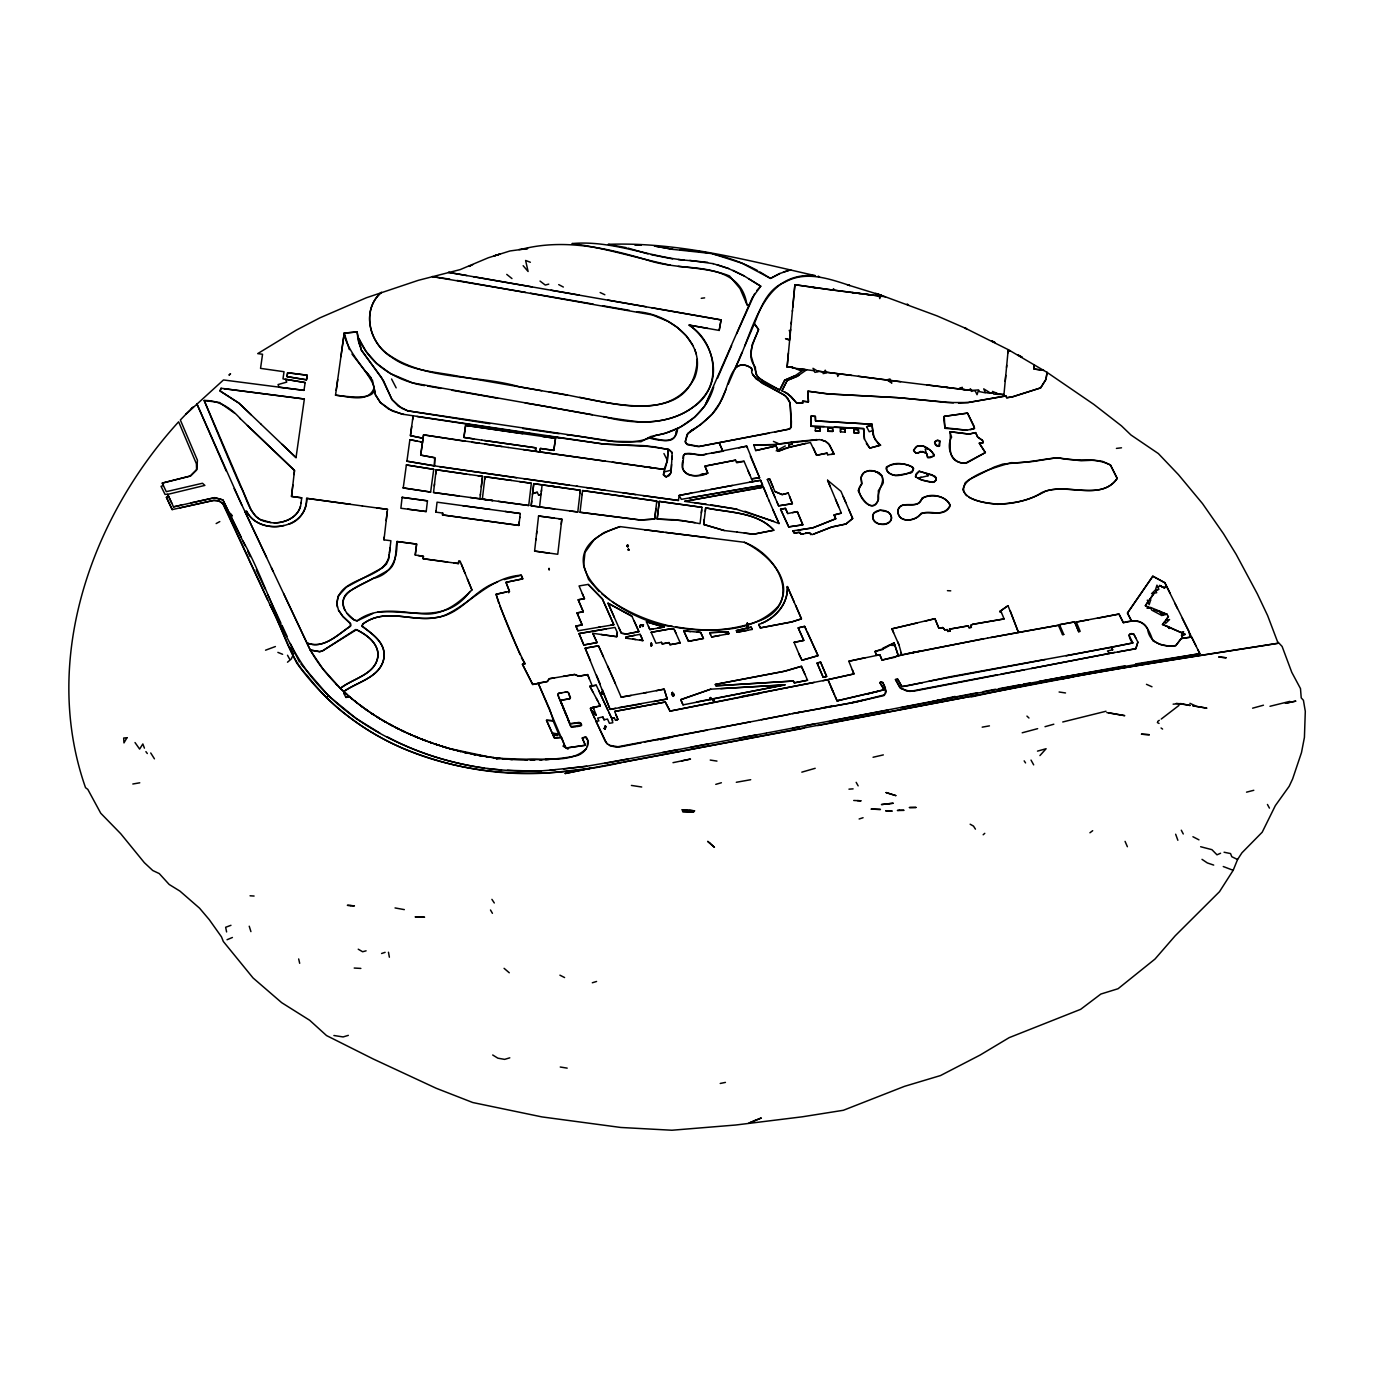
<?xml version="1.0" encoding="UTF-8"?>
<svg xmlns="http://www.w3.org/2000/svg" width="1374" height="1374" viewBox="0 0 1374 1374"><rect width="100%" height="100%" fill="white"/><g stroke="black" fill="none" stroke-linecap="round" stroke-linejoin="round"><path stroke-width="1.5" d="M549.377 569.695C549.05 568.029 548.552 569.729 549.325 568.527M651.207 644.492L651.516 645.9L651.328 643.049L650.898 645.849L650.864 644.75M673.071 694.128L674.067 694.368L673.432 696.378L673.363 693.715M713.948 700.053C712.333 699.314 714.635 699.606 713.535 701.135M627.368 546.594C628.279 544.035 627.231 546.715 628.33 546.096M651.534 644.492L651.516 645.9L651.482 643.238M747.593 623.899L746.769 625.668L747.198 623.298L747.662 626.115L747.37 623.195L747.851 626.166L747.198 623.298L746.752 626.252L747.37 623.195L747.851 626.166M815.383 430.852L815.452 427.52L819.849 427.829L820.192 430.921L815.383 430.852L820.192 430.921L819.849 427.829L815.452 427.52M605.007 725.901L604.869 728.357L605.659 726.125M640.456 627.025L640.731 624.723L639.872 626.699M840.476 431.9L840.544 428.465L844.924 428.894L845.25 432.106L840.476 431.9L840.544 428.465L844.941 428.946L845.233 432.106M548.69 569.42L548.965 568.493M672.47 692.324L672.247 695.055L672.796 693.028M602.447 691.895C601.211 694.368 601.726 691.208 602.001 694.299M651.345 644.904L651.328 643.049M605.144 729.01C604.869 724.905 604.234 728.375 605.659 726.348M710.839 698.542C709.087 700.74 710.839 695.983 710.976 698.061M605.247 726.142L604.869 728.357M671.714 693.922L672.487 692.496L672.247 695.055M642.603 626.578L643.547 624.741M643.29 625.823L642.448 625.067M549.171 568.578L549.274 569.557M640.284 626.888L640.765 624.861M672.144 694.626L672.298 692.582M747.198 625.994L746.838 626.355M601.228 694.042L602.585 692.427M601.898 693.217L601.434 693.561M604.852 727.207C604.852 728.512 605.35 728.048 605.573 726.503M672.865 696.12C674.102 694.763 673.672 695.278 673.14 694.591M651.551 643.599L650.812 645.145M545.186 435.764L604.131 444.111L644.286 445.674L668.193 449.384L672.144 452.321L671.886 459.277M915.548 476.881L916.269 473.652L919.103 471.265L932.207 474.854L936.278 478.358L936.02 480.333L933.152 482.343L921.662 479.973L915.548 476.881L915.616 475.559L919.189 471.213L934.887 476.246A5.29 3.693 8.8 0 1 935.454 476.864A5.616 3.469 11.5 0 1 935.952 477.568L936.055 480.041L934.56 481.742A3.366 2.834 14.1 0 1 933.805 482.102A3.435 2.92 15 0 1 932.843 482.308L930.026 481.982A28.974 25.625 6.7 0 1 927.124 481.381L922.418 480.213A29.902 24.715 2.9 0 1 917.918 478.152M650.812 644.526L650.95 643.358M672.075 456.288L671.027 472.295L669.842 474.665A11.198 8.897 7.7 0 1 669.035 475.696L666.304 476.83A2.954 2.319 6.5 0 1 665.394 476.675L663.487 474.837L663.882 471.316M601.967 694.093L601.692 692.067M671.56 464.464L671.062 471.986A11.267 8.622 7.8 0 1 670.581 473.36L666.287 476.881L663.402 474.786L667.232 461.046L668.193 449.384L667.386 460.41L664.14 469.444L645.162 466.799M602.43 692.427L602.207 691.929M604.697 727.67L604.577 728.855L604.337 727.945M642.792 625.754L642.843 625.256M682.895 460.616C678.052 476.16 697.906 478.633 707.799 473.137L704.931 466.147L735.554 460.17L736.773 462.763L744.055 461.286L752.729 481.639L760.629 480.299L762.639 485.28L681.332 499.346L679.185 495.413L705.772 490.398M605.625 728.117L605.505 726.434M604.972 727.052L604.508 728.701M651.121 644.904L650.881 645.746M746.769 625.668L747.748 624.105L747.216 625.72M710.014 699.435C710.255 700.139 710.169 695.914 709.86 699.126M671.525 694.368L672.401 693.269M673.552 694.729L673.363 695.811L673.329 694.952M683.033 458.418L683.273 455.618L685.334 453.592L701.994 454.897L746.735 446.155L759.616 477.808L751.526 478.839L759.616 477.808L750.29 456.065M605.591 727.172L604.955 728.993L604.577 727.825M626.888 546.32L627.952 545.203L627.3 546.354M625.977 638.154L626.097 636.969L640.095 634.307L642.946 640.628L625.977 638.154L626.097 636.952L634.651 635.372M710.839 699.658L710.513 697.494M747.748 624.174L747.645 625.514M788.418 352.998L787.096 367.167L791.51 366.841L793.708 368.112M792.386 311.28L794.893 284.744L832.781 290.051L833.571 288.712L834.207 290.206M787.937 358.253L787.113 367.184L791.51 366.824L800.956 370.86L800.046 368.936L806.71 369.743L796.748 376.648L787.216 380.409L781.943 390.783L787.594 393.496L796.542 402.891L802.674 403.166L802.622 401.208L808.444 401.861L807.895 391.212L826.616 393.806L896.655 397.55L953.419 402.84M1006.524 367.425L1006.713 365.295M1007.898 352.912L1008.19 349.631L964.909 328.008L966.626 328.781M788.247 354.853L790.651 329.451M791.201 323.783L792.454 310.438M788.006 357.395L788.161 355.746M792.746 307.364L794.893 284.676L826.409 289.227M171.698 502.987L167.628 494.4L204.863 485.4L202.476 483.253L166.254 491.669L162.287 483.098L190.574 476.057L196.602 470.08L196.413 463.777L178.637 421.801C90.718 518.204 40.842 660.43 85.531 787.663L87.816 789.397L100.749 813.236L120.723 833.709L144.322 862.649L152.754 870.515L159.281 873.589L169.191 884.478L179.942 891.108L199.539 908.162L209.277 919.67L221.472 936.845L223.327 941.482L253.056 977.962L281.687 1002.676L309.665 1020.264L326.531 1035.567L373.281 1059.011L436.176 1088.26L472.776 1102.532L541.923 1116.907L620.808 1127.47L671.955 1130.235L735.743 1125.014L802.416 1116.787L843.378 1110.278L904.47 1086.353L940.486 1075.567L980.143 1055.043L1009.169 1037.645L1080.668 1009.323L1100.849 994.055L1118.058 988.73L1154.984 959.069L1175.131 935.866L1219.511 891.674L1233.182 870.309L1237.562 859.523L1241.924 852.825L1262.208 832.197L1275.33 805.645L1289.156 786.323L1292.608 778.972L1301.487 752.591L1304.424 737.374L1305.3 711.371L1303.428 700.293L1301.23 697.889L1300.491 688.597L1291.766 672.298L1282.114 646.45L1277.442 641.486L1267.652 615.655L1257.33 593.877L1236.153 554.357L1223.478 533.713L1202.525 503.623L1178.463 474.665L1158.368 453.575L1130.957 434.991L1121.459 425.854L1093.79 404.368L1047.074 372.406L1008.207 349.631L1005.201 381.371M1003.947 394.578L996.322 393.617L997.266 393.411L992.543 391.435L993.814 394.149L1003.947 394.578L1005.768 375.36M791.372 321.877L790.514 330.962L789.208 330.413L790.359 332.834L789.707 339.464L785.516 338.639L789.621 340.34M626.767 546.079L628.382 545.925L627.386 545.615M629.069 550.029L628.742 549.239M747.662 624.861L747.456 623.315L746.872 624.122M747.25 625.325L747.49 624.122M628.811 550.218L628.605 549.531M710.306 698.198L710.289 699.469M283.628 593.551L306.952 642.963C323.371 649.662 337.489 634.616 350.25 626.407L350.49 623.573L342.779 616.411L338.554 610.279L336.802 603.77L338.09 596.127L346.454 587.093L382.539 567.754L386.489 564.044L388.722 558.926L390.903 540.738L383.981 539.845L384.308 536.925M436.073 510.75L435.901 512.141L442.72 513.069L442.514 514.924L518.891 525.418L519.836 517.174M442.72 513.069L442.514 514.924L518.874 525.4L519.32 521.57M549.205 553.224L534.606 551.077L535.946 539.158M536.513 534.125L538.556 516.006L554.186 518.067M554.615 508.981L531.171 505.838L533.765 483.7L542.112 484.833L541.339 491.686M580 493.249L580.326 490.295L533.765 483.7L532.459 494.777M294.053 474.545L294.517 470.458L239.9 418.297M435.901 512.159L437.052 502.18L490.089 509.393M519.75 517.861L520.265 513.515L505.151 511.437M535.843 540.016L536.822 531.48M539.57 506.989L541.528 489.917M561.245 524.181L561.829 519.114L558.634 518.668M701.994 507.332L700.053 523.666L681.779 520.488L657.167 519.097L659.262 501.424L701.994 507.332L659.28 501.39L658.404 508.586M386.197 520.557L387.502 509.359L362.272 505.958M383.981 539.845L387.245 511.575M402.118 497.371L400.865 508.26L426.215 511.557L427.451 500.84L402.118 497.371L427.451 500.84M470.183 497.491L492.905 500.583L433.531 492.493L436.159 469.719L469.96 474.597M434.287 485.984L434.528 483.906M435.61 474.477L436.159 469.719L466.61 474.185M480.333 495.121L482.532 476.331L477.98 475.765M481.278 486.997L482.549 476.314L469.788 474.58M656.6 502.936L656.806 501.132L582.576 490.587L582.112 494.623M673.672 693.853L673.432 694.866M714.154 699.211L712.539 700.5M292.834 484.953L291.511 496.426L301.748 497.835L301.026 502.884M389.271 554.392C386.077 582.112 333.401 575.38 337.351 607.102M447.649 562.035L423.158 558.72L423.432 556.333L415.24 555.01L416.631 544.07L397.017 541.511C395.059 551.06 397.326 563.1 388.773 569.901C375.823 577.681 361.877 583.778 348.927 591.627C337.472 599.717 344.702 614.607 354.578 620.241L357.017 620.911C377.592 605.299 402.943 612.941 426.112 614.041C444.832 614.35 459.466 602.344 471.935 589.978L467.383 579.004M479.904 498.848L480.453 494.193M484.627 479.612L484.97 476.692L531.326 483.27L528.715 505.512L482.343 499.157L484.97 476.726L511.678 480.419M531.721 501.081L531.171 505.838L577.784 511.97L580.343 490.26L542.112 484.833M655.93 508.586L654.677 519.08L640.336 519.99L580.017 512.279L582.181 493.97M704.278 519.406L703.694 524.439L724.253 530.536L737.203 532.099M705.257 511.317L705.669 507.813C728.237 512.88 757.211 511.626 773.837 530.227L753.536 534.211L744.347 533.078M389.426 553.121L390.061 547.814M396.846 542.867C397.687 559.149 390.628 574.933 372.955 578.471C361.585 585.29 335.874 592.331 344.874 610.365M628.519 549.257L628.262 550.098M658.283 509.685L657.167 519.08L674.084 519.681L695.055 522.618M701.341 512.914L701.702 509.857M639.631 626.888L640.559 624.655M548.913 569.712L548.741 568.527M415.24 555.01L416.614 544.087L397 541.528M403.235 487.925L406.361 464.962L433.72 469.324L430.629 492.064L403.235 487.925L430.629 492.064M434.39 465.855L406.927 461.2L409.881 439.68L422.522 442.17L420.702 455.103L434.94 457.886L434.424 465.855L516.538 477.757M412.578 419.929L413.11 415.91L410.431 435.661L423.072 438.254L422.522 442.17L420.118 441.604M336.201 390.319L343.603 337.334M340.924 356.708L344.204 333.092L357.12 331.941L358.064 340.013L361.207 349.683L383.586 380.873L391.607 398.907L398.185 406.034L407.803 410.843L613.302 441.346L641.005 441.724L650.52 436.606L665.342 433.257L680.233 427.228L694.591 417.249L704.759 405.983L752.317 297.711L760.749 286.204L748.83 278.87M411.685 426.421L410.431 435.644L423.072 438.254L423.553 434.854L465.254 441.294M592.812 633.311L597.072 642.603L583.83 644.99L579.038 633.586L614.985 627.42L617.338 632.555L616.771 636.694L592.812 633.311L597.089 642.603L583.83 644.973L579.038 633.603L606.346 628.897M672.281 453.025L669.172 449.59L653.337 446.687L604.131 444.111L401.843 414.106L388.653 409.091L380.34 402.513L375.497 395.008L374.106 387.949C368.421 403.561 347.674 396.193 335.514 395.18L337.729 379.602M617.338 632.572L616.771 636.694L601.039 634.496M282.134 444.352L296.028 457.611L304.358 399.01L221.094 388.258L220.029 390.937L238.887 403.08L261.249 424.429M622.817 492.734L678.43 500.479L679.185 495.43L691.637 493.06M303.98 390.353L305.165 382.59L285.5 379.241L286.754 382.109L278.046 384.565L279.094 387.245L303.98 390.353L223.464 379.963L185.919 414.192L193.03 407.151L191.295 408.696M234.49 413.076L219.462 402.496L204.176 400.504C216.01 428.98 227.775 457.473 240.192 485.675C247.389 498.333 249.725 519.527 267.329 521.914C280.914 525.607 300.082 518.324 301.078 502.541M628.347 550.218L628.124 549.239M713.449 699.177L712.866 700.688L714.291 699.452M525.177 403.011C563.529 409.108 601.589 417.61 640.147 421.955C658.764 422.625 677.914 418.263 693.097 407.133C722.827 388.086 717.383 342.933 689.147 325.071L719.186 330.43L721.075 319.919L651.705 307.69M719.186 330.43L721.075 319.902L473.412 276.689M640.834 625.393L640.731 624.895M626.115 247.629L608.235 244.332C678.842 241.755 747.198 260.27 815.417 275.693C761.024 271.193 754 331.031 735.382 367.751C740.105 363.612 747.061 364.471 751.595 368.387L751.75 372.749L755.923 378.812L785.756 396.055L790.136 403.097L791.287 427.022L789.054 429.135L774.902 432.02M713.741 699.503L713.123 700.225M626.939 546.268L627.368 545.152L627.952 546.715M713.501 699.916L713.741 700.225M627.746 546.818L626.973 545.667L628.073 545.547M601.743 693.715L601.743 691.998M587.385 746.443L587.728 740.105L585.341 737.065L582.353 738.336L585.358 745.24L567.067 747.885L562.997 745.979L567.994 749.191M792.386 713.587L855.59 702.114L883.946 695.57L886.178 691.311L882.761 682.397L880.253 682.208L880.116 683.17L884.169 689.731L867.011 694.162M885.595 693.372L885.285 687.532L882.864 682.689L880.7 681.951L879.995 682.723L884.169 689.714L837.092 700.809L835.272 696.755M861.635 484.215L861.12 477.328L863.353 473.171A10.099 6.767 -2.4 0 1 864.675 472.158L869.175 470.647L874.706 471.282A11.954 6.612 14.6 0 1 876.87 472.175L882.108 476.263L883.327 482.291A11.851 9.446 45.9 0 1 882.606 484.215L878.347 490.741L878.536 497.594A11.748 8.33 34.2 0 1 878.415 499.415C873.091 517.843 852.138 491.36 861.429 484.696M710.375 394.699L706.133 403.647L707.85 400.418M300.494 506.388C297.437 517.62 284.899 522.773 274.165 522.927M221.094 388.258L220.029 390.955L238.921 403.132L251.339 414.948M731.621 345.561L717.451 378.348M726.073 389.203L720.062 402.668L712.264 414.021L700.912 424.463L688.048 433.068L685.317 441.363L686.639 444.06L699.383 446.498L789.913 428.946L791.287 427.022L791.39 421.509L790.05 402.737L787.714 398.151L783.661 394.596L761.866 383.123L752.505 374.638M744.777 346.008L754.378 323.629L758.568 329.485C754.378 341.233 745.412 355.076 755.322 367.081L755.837 374.054L759.341 378.52L779.693 390.061L784.537 380.323L795.254 375.617L804.185 369.434M627.162 545.684L627.866 545.375M742.046 352.328L728.22 384.291M713.707 386.97C706.425 413.316 681.641 431.281 655.415 435.472C628.244 449.298 596.127 437.43 566.981 434.837M966.266 328.609L937.034 315.883L881.198 295.273L879.755 298.587L879.171 295.977L834.533 290.24M736.67 333.762L754.755 293.504M781.943 390.783L787.216 380.392L799.307 375.171M508.706 592.744L509.462 591.352L505.993 582.336L522.755 578.832L521.244 575.208L504.138 579.622M824.125 371.976L825.259 370.173L826.564 372.904L823.095 373.591L824.142 371.959L817.564 371.135L813.013 368.318L814.937 372.388L818.372 371.65L817.564 371.135L824.125 371.976L822.202 371.736M1166.973 614.281L1160.893 613.148L1159.896 611.344L1153.782 609.695L1166.973 614.281L1161.803 615.466L1151.738 610.125L1150.725 608.115L1146.981 608.167L1150.502 607.377L1166.973 614.281L1168.415 616.565L1165.77 620.43L1169.566 619.537L1165.684 623.332L1164.86 621.718L1162.456 624.517L1180.678 632.401L1183.701 631.834L1182.121 633.053L1185.058 634.427L1181.537 635.252L1182.997 638.24L1191.567 637.021L1199.846 653.663L1135.559 663.934M1168.415 616.565L1162.456 624.5L1167.9 626.389L1169.154 628.502L1168.467 626.767L1185.178 634.41L1181.537 635.252L1183.014 638.223L1181.193 638.532L1175.801 645.608C1163.761 647.635 1149.179 642.963 1147.582 628.983C1143.632 619.622 1131.541 620.035 1123.365 622.68L1118.968 614.058L1097.208 618.317M1158.093 587.66L1159.708 585.479L1164.448 587.986L1166.251 585.702L1164.86 582.748L1152.82 576.221L1127.453 613.062L1131.592 621.048C1143.941 618.609 1149.832 631.164 1152.838 640.782L1159.999 644.337L1168.398 646.038L1175.749 645.625L1181.262 638.549L1191.567 637.021L1182.207 618.231M916.613 446.653L913.504 450.243L915.96 453.197L922.435 451.496L926.729 453.763L927.502 457.456L929.992 457.731L933.839 456.013L934.183 454.639C930.301 449.573 923.517 443.51 916.75 446.498C913.882 448.611 911.993 452.973 918.227 453.317L920.425 451.462L925.286 452.596A6.681 5.513 9.9 0 1 926.505 453.54L926.626 453.695A4.07 3.487 14.1 0 1 926.9 454.382L927.914 457.559L933.719 456.082A2.233 1.906 22 0 0 934.011 455.567L932.087 452.098A30.52 22.293 13.6 0 0 929.494 449.676L923.534 446.189L917.746 446A4.38 3.263 9.2 0 0 916.613 446.653M586.389 748.555C570.76 764.167 544.173 757.229 524.233 760.028C487.495 759.101 451.016 751.235 417.026 737.323M756.937 290.412L760.749 286.204L744.004 275.848L728.443 268.497L712.917 263.585M1039.929 755.58L1046.112 748.727L1037.49 751.131M627.386 546.045L627.3 545.22M186.297 413.797L180.355 420.015L197.427 460.238L196.843 469.341L190.196 475.971L162.287 483.098L163.334 485.572L161.033 486.31L165.035 494.417L167.645 494.193L173.502 506.869L214.739 497.663L222.932 499.93L245.156 545.856M628.365 545.804L627.678 545.478M671.68 694.007L672.401 693.715M747.095 624.157L747.49 625.033M608.888 712.282L611.722 718.413L614.35 717.915L615.449 720.319L617.888 719.341L615.878 714.463M617.081 720.113L617.888 719.341L614.676 711.44L665.274 702.028L670.014 711.114L759.616 693.527M884.77 694.763L855.641 702.114L798.139 712.608M470.011 591.421C445.76 624.723 410.929 609.283 377.816 612.169M983.166 834.774L984.78 833.331M287.492 662.216L291.202 659.056L293.607 654.144L290.412 647.343M1161.236 719.049L1178.961 705.429M1089.926 832.781L1092.691 830.686M1170.081 593.19L1164.86 582.748L1152.82 576.187L1127.453 613.079L1131.609 621.1L1123.365 622.662L1118.968 614.058L1076.323 622.044L1080.153 631.353L1078.727 631.765L1074.64 621.907L1059.526 624.689L1063.768 634.444L1062.497 634.565L1058.392 625.273L1018.46 632.418L1008.018 605.676L999.688 611.533L1001.44 612.546L1004.119 618.918L972.552 624.346L970.628 625.462L971.384 627.334L969.014 627.712L968.258 625.857L949.468 629.137L950.241 630.975L947.854 631.422L947.081 629.567L944.865 629.962L942.942 627.557L938.871 628.21L934.904 618.747L925.166 621.134M1157.698 721.436L1159.278 720.319M900.983 652.547L901.773 654.986L898.304 655.741L894.096 642.912L884.839 648.133L875.169 651.413L876.526 655.432M626.853 546.01L627.317 546.113M1008.035 605.711L999.688 611.533L1001.44 612.529M785.31 445.949L776.19 450.861M774.678 446.241L775.898 445.554L778.216 451.325L785.842 448.079L810.437 442.497L816.585 455.292L827.096 453.128L827.766 454.794L834.035 454.021L828.608 443.699L825.482 441.329L819.505 439.577L774.266 444.609L753.776 444.936L755.683 450.552L774.678 446.258L755.683 450.552M621.89 762.433C529.385 783.987 424.686 775.383 347.588 715.888C331.821 704.209 319.283 690.71 307.055 675.407C288.162 655.81 282.924 627.609 269.733 604.388M326.17 697.391L328.712 696L356.278 718.55L379.825 733.081M216.147 523.563L219.806 521.57M470.045 266.024L469.049 266.401L472.776 264.65M761.436 623.401C776.155 617.527 788.367 603.083 787.354 586.612L801.437 618.85L792.248 621.821L760.303 627.901L758.74 624.414C774.713 619.193 788.453 604.028 787.336 586.509L794.309 602.31M795.271 375.6L784.846 380.066L779.693 390.061L764.82 382.47L757.126 376.184L750.891 355.076L752.076 344.891L758.603 329.64L754.343 323.714C760.732 307.69 767.19 289.244 784.657 282.271C805.593 270.386 828.608 278.63 849.63 285.431M779.848 273.495L770.488 278.424L759.822 271.897M497.543 582.044C474.133 589.188 461.509 614.779 436.142 617.476C411.753 622.147 385.046 607.239 362.856 624.019L361.98 625.737C371.032 633.861 384.857 641.177 384.119 655.638C382.779 676.695 358.064 681.487 343.74 691.586L340.357 688.426C352.757 678.189 374.776 675.184 377.936 656.824C379.241 643.582 366.789 635.011 356.605 629.601L322.821 650.692L319.661 651.654L310.18 649.988L271.399 567.685M1220.576 853.254L1216.986 854.817L1211.92 849.664L1200.636 846.727M227.053 939.73L232.412 937.48M783.335 272.069L790.737 269.785L779.865 273.495L770.488 278.424L742.029 263.207L712.848 253.864M1246.527 792.163L1253.792 790.29M843.189 496.546L852.67 518.479L845.955 523.992L832.026 526.877L812.274 534.606L809.338 532.683L801.3 534.246L800.063 532.373L794.361 533.267L792.884 530.914L794 530.673M710.77 689.181L680.8 699.727L683.033 704.879L784.983 684.853L710.77 689.181L680.714 699.589L683.033 704.879M288.592 524.336C299.875 520.883 306.763 509.857 306.66 498.333L350.507 504.327M265.543 650.194L275.401 646.536M230.969 925.303L225.645 927.278L226.607 931.933M372.783 613.525L357.309 620.773L354.234 619.949L347.244 613.491M381.577 953.504L385.132 952.337M805.782 443.338L789.741 447.151L788.779 445.107L792.248 444.231L791.166 442.153L774.249 444.626L753.776 444.936M859.128 818.99L863.078 817.719M937.377 440.35L934.664 442.188L936.45 445.674A4.689 3.555 9.2 0 0 937.188 446.121L938.27 446.344A1.906 1.426 9.6 0 0 938.786 446.292L939.799 440.899A3.229 2.439 8.3 0 0 938.786 440.59A3.246 2.542 10.4 0 0 936.759 440.487L935.059 441.483A3.435 2.593 12.2 0 0 934.801 441.878L934.749 442.05A3.143 2.37 12.4 0 0 934.646 442.514L934.87 443.785A4.654 3.487 10.2 0 0 935.179 444.403L935.454 444.747A4.723 3.555 10.5 0 0 936.02 445.331L939.644 445.932L939.816 441.054L937.858 440.419M872.112 430.835L869.227 431.745L866.599 426.713L872.009 425.27L872.198 424.24L815.521 420.908L815.349 416.356L811.004 416.15L811.021 426.266L863.507 428.568L864.435 439.096L869.794 448.096L880.545 445.193L875.461 440.058L872.988 434.648L872.095 424.24L815.538 420.908L815.366 416.408L811.004 416.15M592.331 982.771L596.574 981.465M1037.645 728.649L1022.204 732.789M348.343 1035.361L343.105 1036.941L333.899 1035.498M776.997 502.111L778.611 505.821L792.386 503.674L788.264 493.06L782.132 494.623L774.884 491.497L769.663 478.959L767.327 479.509L778.611 505.804L792.386 503.691L789.586 496.426M735.571 460.153L704.931 466.147L707.799 473.137C699.624 475.644 686.296 479.062 682.552 468.139L683.771 454.725C690.487 450.655 699.023 457.645 706.425 454.124M788.264 493.06L782.098 494.588L774.884 491.497M509.806 1057.825L504.602 1059.371L497.869 1058.186L492.699 1054.992M921.147 477.242L917.901 478.186L928.051 475.765L927.278 474.373L928.051 475.765M715.768 784.365L721.384 782.751M801.815 772.154L815.194 768.306M660.533 739.762L672.625 737.031M971.126 696.962C1072.647 674.479 1176.007 659.572 1278.438 643.204C1205.822 654.728 1132.657 665.36 1060.247 679.237M1045.013 726.691L1053.806 724.218M662.852 532.047L620.052 526.62L603.856 532.648L594.049 539.759L584.998 552.417L583.624 565.298L588.536 579.416L599.184 591.61M1252.607 708.177L1263.462 705.206M866.599 426.713L871.958 425.253L873.95 437.052L878.673 444.352L880.562 445.193L869.811 448.096L866.324 443.596M620.052 526.62C531.171 555.182 625.17 623.848 672.333 626.321M1269.988 706.288L1289.791 701.393M366.102 950.825L362.616 951.753L358.236 949.194M548.758 284.126L545.272 285.053L540.016 281.069M878.982 691.122L837.092 700.86L827.955 679.666L786.186 687.824M283.971 525.435C270.506 528.921 253.194 524.679 246.599 511.334L244.95 511.66L266.625 557.449M673.466 694.574L673.312 693.956M865.706 699.469L852.069 702.475M345.905 697.425L349.425 696.635L345.905 697.425L343.947 693.561L345.527 693.166C375.669 720.491 413.231 738.405 452.166 749.328M343.947 693.561L345.509 693.166L344.84 692.565L346.883 694.351M1061.862 677.21L900.502 707.73M671.199 470.131L663.762 472.072M926.488 453.557L925.183 449.143L928.085 448.594M970.37 429.684L974.046 428.791L974.269 426.575L967.519 413.11L944.247 416.356L944.883 427.709L967.038 430.217L974.647 428.31L967.502 413.127L944.247 416.356L943.921 419.602L944.969 428.327L967.038 430.217M1173.121 704.158L1180.85 703.591L1190.193 705.48L1183.254 704.33M767.327 479.526L769.663 478.959L773.064 487.169M789.603 714.222L785.361 715.098M1106.018 711.251L1062.737 721.985M538.556 495.052L541.013 494.468L538.556 495.052L537.286 492.287L532.631 493.318L537.286 492.287M614.35 717.915L611.722 718.413L612.821 722.724L609.403 723.325L607.514 719.031L604.062 719.821L602.808 716.902L597.621 718.138L598.892 720.886L595.972 721.436L606.655 743.368L610.262 745.79L615.999 747.095L758.637 720.319M244.967 511.695L246.667 511.3C259.446 536.753 308.016 529.333 306.66 498.333L362.478 505.976M1001.011 674.084L1024.3 669.773M539.553 759.805L542.043 759.719L500.153 758.414L496.581 759.238L496.014 757.967L489.281 757.074M831.39 706.047L821.429 708.057M873.057 757.263L883.345 754.893M955.102 696.429L932.585 701.582L940.984 699.675M758.946 720.251L786.151 714.978M1008.052 351.091L1010.113 350.628L1008.104 350.628M997.387 674.737L909.828 691.431L900.88 688.443L895.487 679.701L897.806 679.34L901.876 686.571L906.273 686.055L949.331 676.901L1111.411 647.36L1112.665 649.816L1107.478 650.984L1109.333 653.474L1135.834 648.7L1137.878 642.105L1133.773 634.101C1126.766 631.422 1129.273 639.752 1132.88 642.929L1066.087 655.845M173.502 506.869L181.557 505.065M1109.333 653.474L913.298 691.242L906.857 691.105L899.901 687.756L895.401 679.426L897.634 679.065L901.876 686.605L922.486 682.672M172.111 509.634L166.426 497.354L168.71 496.753L166.374 497.285L172.282 509.582L214.052 500.291L219.6 501.098L223.739 504.516L270.695 606.363C279.849 625.084 287.63 644.629 296.732 663.041C323.955 700.998 361.087 730.659 404.008 748.796C452.991 768.684 506.611 777.65 559.321 771.896L590.923 768.169L803.824 728.22M834.568 695.158L827.955 679.649L853.958 673.913L848.788 661.255L879.824 654.78L882.022 660.07L895.178 657.201L898.149 655.226L894.096 642.912L882.932 648.133L882.967 649.455L875.015 651.413L876.286 655.089L879.824 654.797L882.022 660.07L905.741 653.972L987.597 638.103M807.208 631.8L818.028 655.621L802.004 660.224L799.943 656.274L794.052 642.362L803.79 640.439L798.191 627.884L804.614 626.389L818.045 655.69L802.021 660.241L798.861 653.766M191.038 502.901L214.739 497.68L222.88 499.913L241.24 537.337M749.483 482.291L760.612 480.299L762.639 485.28L689.748 497.835M983.887 638.635L901.825 655.003L898.922 644.75L891.898 628.863L917.231 622.989M738.8 447.855L746.752 446.138L747.422 447.718M506.542 591.885L496.1 594.341C504.069 618.094 513.721 641.572 525.057 663.865L522.412 664.26L532.786 684.458L538.264 683.376L549.875 709.705L553.413 720.749L546.474 720.216L554.375 737.907L561.691 737.598L565.453 747.473L567.204 747.885L585.358 745.24L582.198 737.786L586.251 737.048C591.404 744.811 584.328 753.794 576.53 755.752C557.655 759.77 536.049 759.77 549.377 759.324L541.459 759.736M794.052 642.345L803.79 640.404L798.191 627.866L804.614 626.338L806.383 630.048M865.328 657.665L848.788 661.272M908.849 653.389L921.078 650.881M180.114 507.83L213.004 500.548L217.831 500.634L222.571 503.193L267.638 599.854M640.988 704.038L610.073 709.379L585.152 648.184L598.497 645.832L615.38 683.513M619.193 707.558L667.197 698.971L664.14 689.13L656.274 690.693M911.632 652.805L914.105 652.272M929.116 681.195L1045.15 659.589M653.904 701.599L667.214 698.954L664.14 689.147L643.925 693.011M822.94 680.714L853.958 673.913L852.344 669.791M1073.128 676.935L624.208 762.003M750.702 779.711L736.309 782.287M707.352 730.109L644.458 742.063M1117.766 651.98L1135.834 648.7L1137.861 642.087M792.523 512.639L797.315 511.643L802.845 524.834L788.71 526.877L780.569 509.204L785.447 508.363L787.749 513.533L797.315 511.643L802.845 524.834L788.71 526.877L780.569 509.239L785.464 508.363L787.749 513.533M801.506 711.887L761.368 719.701M681.556 760.921L690.504 759.066L673.002 762.673M744.055 461.269L736.378 462.042M803.378 533.816L801.282 534.228L798.809 532.185L794.378 533.164L792.918 530.845L812.927 527.839L835.77 518.737L834.052 514.924L841.335 513.103L827.577 480.23L840.94 491.291L845.817 502.541M977.498 692.702L830.291 720.989M720.216 1083.468L725.438 1082.403M769.303 433.154L698.267 446.602L687.464 444.712L685.214 442.153L687.052 434.39C699.28 424.961 713.999 416.562 720.611 401.552C728.924 389.065 730.436 353.942 751.561 368.335L752.179 370.585M995.515 689.25L983.252 691.637M792.867 727.997L888.463 710.014M752.729 481.639L710.581 489.522M724.974 634.41L728.941 633.706L728.065 631.8L709.688 632.675L711.612 636.969L728.941 633.706L728.065 631.765L709.723 632.71L710.547 634.565M807.551 680.285L794.241 682.826L793.399 681.04L719.375 685.609L715.923 685.746L715.339 684.441L785.876 670.976L801.42 666.356L807.551 680.25L794.309 682.878L793.348 681.023L715.94 685.781L715.304 684.407L783.025 671.56L801.403 666.287L804.924 674.308M1031.427 668.451L1114.572 652.427M646.707 692.479L621.168 697.133L610.623 672.693M1076.306 622.061L1088.586 619.743M787.044 687.653L670.014 711.114L665.291 702.028L614.676 711.44M714.875 728.735L750.135 721.865M662.388 752.608L678.361 749.551M690.882 747.181L708.675 743.832M804.838 725.764L815.143 723.789M732.376 485.451L700.671 491.36M657.476 628.21L664.071 627.025L646.381 621.804L649.885 629.567L664.089 627.042L646.381 621.804M737.082 632.246L752.196 629.429L751.166 627.145L736.344 630.614L737.082 632.229L747.782 630.219M766.589 733.012L799.376 726.846M700.637 474.631L706.013 473.532L700.637 474.648M773.596 521.227L735.537 508.93L684.647 501.355L763.412 487.152L767.345 496.529M615.655 708.297L610.073 709.362L602.362 689.611M814.232 682.431L741.72 696.395M627.729 759.066L586.303 766.314L550.012 770.179M739.538 738.061L757.091 734.798M1062.446 677.073L1199.846 653.681L1197.888 649.73M1187.05 657.322L1191.928 656.394M684.647 501.355L763.412 487.169L769.096 500.875M711.612 636.969L719.718 635.458M641.332 742.767L619.554 747.009L609.403 745.309M604.612 763.412L766.348 733.046M968.258 625.857L949.468 629.155L950.224 630.975L947.854 631.422L947.098 629.567M1039.105 681.401L1124.98 665.806M978.219 694.969L817.719 725.575M594.684 718.482L590.734 709.396L596.299 715.167L593.07 707.249L600.335 705.91L599.27 703.917M696.549 701.959L784.966 684.87L720.766 688.649M999.001 688.683L1019.989 684.819M736.344 630.614L751.166 627.145L752.196 629.429M711.629 453.283L723.48 451.136M837.092 700.809L838.844 700.5M982.187 727.155L989.435 725.867M610.623 625.29L613.817 624.723L602.379 598.978L588.175 584.414L579.055 585.942L584.482 598.703L578.179 599.768L583.332 611.791L577.028 612.907L582.164 624.93L575.861 626.046L577.939 630.821L599.888 627.059M651.139 632.298L671.354 628.691L674.136 629.24L680.25 642.877L669.98 644.715L669.052 642.603L662.182 643.908L661.409 642.311L656.016 643.238L651.139 632.298L671.302 628.708L674.136 629.275L676.163 633.551M631.181 695.502L621.168 697.133M990.843 637.519L1058.392 625.273M653.285 628.966L649.902 629.567L648.511 626.51M562.018 692.736L558.943 693.286A1.924 1.443 9.2 0 0 558.445 693.475L558.308 696.017M987.425 638.12L1018.426 632.435L1010.199 610.674M592.761 691.723L589.841 686.244L596.264 685.214L612.684 720.457M1004.119 618.918L972.552 624.346L970.628 625.445L971.384 627.334L969.014 627.712M564.937 692.221L567.153 691.998A1.803 1.357 10.3 0 1 567.96 692.307L568.304 692.582A1.855 1.391 11.4 0 1 568.613 693.046L570.158 698.353A1.906 1.46 11 0 1 569.815 698.645L560.42 700.362L562.241 704.793M132.814 784.004L139.77 782.802M597.965 701.393L589.841 686.244L596.264 685.231M592.675 707.318L590.511 708.16L591.318 710.221A21.829 16.9 6.4 0 0 593.482 712.745L593.98 713.226A21.829 17.433 8.2 0 0 596.144 715.064L596.282 715.167M841.352 513.155L834.052 514.992L835.77 518.737L819.299 525.349L812.429 527.925L798.225 530.141M1059.526 624.689L1074.64 621.907L1078.727 631.748M554.684 677.811L549.291 678.722L547.127 681.573L532.597 684.475L522.412 664.26L525.023 663.694L521.416 657.854M1023.51 684.097L1030.26 682.981M598.583 627.283L613.817 624.723L602.379 598.944L588.209 584.414M563.288 676.334L574.641 674.462L578.694 676.248L587.643 674.617L592.246 685.935M577.217 726.571L580.79 725.919A1.855 1.374 11.3 0 0 581.511 724.94L580.962 723.359A1.786 1.34 11.7 0 0 580.481 722.844L570.038 723.789L568.527 720.148M680.25 642.86L669.997 644.698L669.052 642.585L662.182 643.891L661.426 642.311M657.528 739.676L659.108 739.418M576.084 726.743L572.529 727.224A1.975 1.46 11.2 0 1 571.996 727.138L571.12 726.691A1.975 1.46 11.2 0 1 570.725 726.279L568.046 719.718M570.038 723.772L579.244 722.363L581.597 725.043L570.931 726.657L557.689 694.505L558.376 693.406L566.775 691.895L568.493 692.771L570.485 697.631L569.798 698.782L560.42 700.362L564.096 709.327M831.493 454.382L834.035 454.021L829.621 445.004L825.929 441.586L821.824 440.006M814.043 533.936L831.425 527.118L845.955 523.992L852.67 518.479L848.909 509.806M701.238 298.313L704.639 297.866M586.732 766.245L563.529 769.011M1116.427 448.405L1121.51 447.804M518.925 249.57L527.633 248.574L509.994 250.961L488.268 257.78L460.204 269.596L418.366 280.313L366.394 297.746L319.919 317.841L296.32 330.121L257.711 353.616L262.554 354.252L260.545 368.369L284.023 371.719L282.992 378.88L305.165 382.573M817.118 439.56L791.166 442.136L792.248 444.231M1062.497 634.548L1063.768 634.444M335.514 395.18C415.085 406.154 347.777 365.003 344.204 333.109L357.085 331.941L359.954 345.836L358.837 338.571L366.137 351.521L376.493 363.337L390.525 373.625L412.767 382.968L592.349 414.69M555.749 769.68L537.114 771.192L507.384 770.282M805.645 532.992L809.338 532.7L810.849 534.692M541.459 770.866C488.234 772.875 434.029 762.072 386.987 736.67M1106.843 712.608L1124.756 715.665L1108.56 712.763M848.96 789.157L853.099 788.865M958.537 403.08L968.172 402.53L1005.923 395.918L1006.747 397.756L1013.359 396.639L1040.719 387.863L1045.975 379.361L1047.074 372.406L1045.975 379.361L1040.53 387.932L1011.968 396.914L1006.747 397.756L1005.923 395.918L968.086 402.53L947.201 402.53L901.001 397.876L830.136 394.08L807.895 391.212L808.427 401.861L802.622 401.191L802.674 403.166L796.542 402.891L791.115 396.519L784.279 391.727M604.835 728.838L604.182 728.615M521.399 249.329C563.426 238.458 606.518 247.784 647.326 260.047C674.033 268.978 703.196 265.526 729.508 275.951L740.019 288.557L747.095 304.959L748.796 305.749L746.872 304.513C741.617 269.716 705.686 268.857 678.292 266.401M901.499 463.742C889.493 461.887 878.141 470.664 895.384 475.644C906.222 475.627 925.647 468.397 902.495 463.845M829.724 428.087L828.075 428.07L828.024 431.281L832.833 431.384L832.524 428.138L828.075 428.07L828.024 431.264L832.816 431.402L832.524 428.138M834.31 427.039L863.765 428.619L864.469 439.182M824.125 426.507L811.021 426.266L811.072 418.091M709.723 253.348L673.294 249.415L654.368 246.015L673.123 249.398M857.393 800.63L861.12 800.802L853.718 800.475M889.133 645.213L895.213 645.488M947.442 590.665L950.739 590.837M689.8 260.39L713.364 263.688M354.217 968.052L360.864 968.412M250.051 895.796L254.087 896.037M501.493 770.041L487.564 768.616M697.339 632.126L683.737 630.803L688.46 641.314L703.402 638.446L700.671 632.435L697.339 632.126L700.671 632.435L703.436 638.463L688.46 641.314L683.737 630.803L690.538 631.628M689.576 810.437L694.54 810.815L682.122 809.853L694.54 810.815M504.155 758.877L502.3 758.654M670.357 265.182C637.519 258.346 605.419 247.904 571.979 243.576C610.657 240.072 646.261 255.976 684.063 260.115M678.241 259.531L707.576 262.297M500.153 758.414L493.18 757.606L497.508 758.139L495.997 757.95M464.944 573.113L460.238 561.399L458.727 561.245L458.435 563.58L423.14 558.737L423.432 556.35L418.074 555.491M460.238 561.399L458.727 561.245L458.452 563.58L453.867 562.842M552.949 735.09L554.375 737.907L561.468 737.34L558.771 734.558L552.417 733.39L552.949 735.09L557.586 735.622M866.41 294.345L870.429 294.826M945.673 387.245L947.716 387.485M508.328 447.495L423.553 434.854L420.702 455.103L434.665 457.628L434.424 465.855L406.944 461.2M580.017 512.262L640.336 519.99L654.677 519.08L656.806 501.098L582.593 490.535M812.12 287.372L816.07 287.87M900.588 381.697L890.661 380.461L889.957 378.984L886.625 379.963L839.377 373.814L837.728 376.424L837.247 373.591L826.221 372.234L851.811 375.394M858.269 376.287L886.969 380.014L891.881 383.037L888.6 380.22L971.006 390.439L971.71 391.435L970.388 388.705L969.391 390.25L958.726 388.894L962.384 387.382L958.417 388.859L927.003 384.892M694.763 502.695L706.253 504.189M665.703 532.425L709.07 537.852M471.763 442.256L479.56 443.235M551.438 486.173L559.853 487.341M644.526 529.746L744.33 542.283C766.555 552.932 795.941 580.309 778.165 606.363C752.9 633.654 709.602 632.349 675.647 626.87M826.135 289.193L878.329 295.839L881.198 295.273L847.26 284.762L849.853 285.517M985.33 392.243L983.715 388.859L989.091 392.157L985.639 392.895L978.116 391.315L977.051 394.699L975.265 390.972L971.229 390.474L978.563 389.907L979.301 391.47M224.082 388.739L304.358 399.01M551.713 436.674L560.747 438.014M653.337 467.933L612.426 462.145M679.89 249.948C706.957 250.532 733.75 257.78 757.606 270.626M860.21 293.589L852.309 292.559M473.738 438.89L463.897 437.43L465.597 425.408L555.525 438.323L553.825 450.363L540.411 448.439L539.879 451.96L605.195 461.166M508.157 447.46L539.879 451.96L540.394 448.474L553.791 450.397L555.525 438.323L542.747 436.537M407.683 509.153L426.215 511.575M632.796 639.133L635.818 639.511M963.174 389.443L965.39 389.735M569.643 510.922L577.784 511.97M1176.35 703.368L1181.52 704.038M880.803 296.166L885.423 296.784M814.147 370.722L791.991 367.871M577.681 486.327L439.749 466.765M498.281 501.355L528.715 505.512M301.748 497.817L291.511 496.461L294.517 470.492L247.406 425.511M481.759 440.127L535.826 447.838L535.362 451.256L535.826 447.838L484.558 440.504M560.764 483.974L523.958 478.753M376.596 507.899L387.502 509.359M643.032 495.653L678.43 500.479M520.248 513.515L462.849 505.718M736.653 532.03L753.536 534.211L773.837 530.227C756.988 511.867 728.495 512.554 705.669 507.813L703.677 524.49L724.27 530.536M523.185 449.556L664.14 469.444M433.531 492.493L459.019 496.048M538.556 516.006L561.829 519.114L557.758 554.272L534.606 551.077M533.473 434.098L416.906 416.494M502.042 446.533L484.713 444.094M559.098 433.703L522.721 428.499M710.719 504.79L737.203 509.325M576.479 486.156L635.75 494.64M522.721 433.72L465.597 425.39L463.897 437.413L481.896 440.161M561.966 484.163L569.386 485.228M519.544 481.587L531.326 483.287M605.264 490.295L586.492 487.581M1059.096 691.998L1065.52 692.96M485.812 756.542L490.089 757.177L449.487 748.555L453.523 749.689M710.221 760.062L716.97 761.093M631.405 785.43L641.71 787.01M433.72 469.341L406.361 464.962M639.769 640.112L642.946 640.628M449.745 279.145L432.226 276.586L525.71 292.404M489.951 423.759L407.58 410.792L401.775 408.301L392.243 399.971L381.525 377.507L361.362 350.284L358.906 338.382C369.761 365.14 397.086 381.13 424.618 385.63M560.249 1067.014L567.187 1068.13M475.765 766.795L484.352 768.186M441.037 388.413L427.675 386.077M567.599 395.214C531.051 388.876 494.485 382.539 457.937 376.167C435.421 371.667 410.654 371.22 391.418 357.068C369.658 343.929 360.417 310.318 381.508 292.25C362.41 308.532 367.871 339.447 386.867 353.479C424.772 381.148 476.297 374.175 519.681 386.867L541.734 390.731M579.725 397.344C617.476 404.523 672.006 420.289 694.712 377.747C708.245 342.865 668.76 313.701 637.192 311.726M672.625 258.896L651.087 254.654M579.313 295.101L550.974 290.172M530.45 293.212L593.139 304.083M602.585 305.732L629.344 310.335M270.918 522.532L259.858 519.389L255.787 516.349L251.167 510.012L204.176 400.504C218.741 400.109 231.09 408.044 240.398 418.795M467.005 275.573L448.405 272.361L532.082 286.908M607.789 300.082L646.124 306.745M497.68 398.254L451.737 390.233M603.409 416.528C637.673 425.854 682.775 425.992 705.789 394.149C722.106 371.495 710.392 339.962 689.061 325.088L707.662 328.369M477.568 755.15L482.703 756.061L478.41 755.305M457.061 280.433L652.392 314.938L667.816 321.258L677.142 327.27L686.313 335.806L693.063 345.698M549.222 392.019C593.379 397.086 693.131 434.957 697.339 359.061M395.042 907.939L404.334 909.622M474.734 766.606C412.595 755.322 350.868 725.884 311.177 676.523C279.781 636.677 267.552 584.877 242.906 540.875M874.087 471.127C868.9 469.273 861.343 471.917 861.086 478.1L861.893 483.511L858.149 490.57C861.378 498.161 871.803 514.237 878.364 499.775C875.891 489.299 891.966 475.387 874.087 471.127L879.188 472.862M403.801 414.433L392.38 411.049L380.392 402.582L375.445 394.767L372.474 380.272L351.984 354.08M409.881 439.663L417.112 441.123M1224.062 852.241L1230.554 853.563L1231.774 856.706L1237.562 859.523M627.866 248.059L648.03 253.915M744.845 511.248L779.024 523.528L772.995 510.063M716.902 264.615L728.615 268.565M969.082 497.336C993.436 509.204 1022.496 504.138 1045.271 491.342C1067.632 483.081 1101.811 501.27 1117.182 478.41L1110.398 464.944L1102.515 461.372L1094.202 460.17L1081.183 460.754L1056.383 457.748L1033.488 461.406L1003.02 464.034L994.226 467.04L968.807 479.818L965.304 482.635L962.779 489.642C968.12 502.128 986 502.386 997.696 504.344C1012.638 503.021 1028.628 501.458 1041.337 492.785C1064.919 481.467 1100.368 502.283 1117.199 478.461L1110.518 465.099C1094.769 456.666 1075.997 462.214 1058.925 457.886C1043.021 458.538 1027.46 463.485 1011.401 462.66C1001.079 465.7 950.86 478.513 966.643 495.756M1213.706 865.088L1207.334 862.941L1202.01 859.351M530.364 262.262L525.607 260.459L528.097 271.502L523.151 265.697M1223.255 866.53L1233.182 870.309M277.874 652.375L282.615 654.299M416.734 737.151L414.828 736.361L418.589 737.924C391.161 726.949 365.553 711.492 343.655 691.603C357.429 681.693 379.859 677.829 383.878 658.627C386.266 643.667 372.938 633.758 362.015 626.407L362.873 624.019C387.949 605.23 418.52 626.166 445.399 615.002C471.334 603.049 490.329 577.2 521.227 575.174L522.755 578.832L506.01 582.318L509.462 591.352L496.066 594.221L498.728 603.031M773.425 441.415L778.113 443.355M732.96 270.334L744.021 275.865M408.628 733.682L411.857 735.073L408.198 733.493M1146.466 684.321L1151.979 686.777M1182.121 633.053L1184.938 634.341M619.176 628.313L621.374 633.242L626.544 633.998L638.893 631.593L631.903 616.205L608.029 603.169L614.367 617.458M631.903 616.205L608.064 603.238L621.357 633.242L626.578 634.032L638.893 631.611L634.273 621.203M1189.936 703.316L1195.449 705.824M600.146 292.525L604.835 294.74M396.176 727.722L398.821 729.01L395.334 727.275M559.922 975.179L564.594 977.549M1192.924 836.732L1198.97 839.857M1157.337 722.535L1159.055 723.428M558.703 284.607L563.357 287.046M1159.708 585.479L1164.448 588.02L1166.183 585.582L1188.854 631.113L1190.124 637.021L1190.09 634.084M744.33 542.283C781.617 556.453 804.271 608.098 754.017 622.645C707.163 638.257 653.217 628.553 612.323 601.743M1161.03 586.2L1162.816 587.162M970.147 824.211L973.496 826.1L975.437 829.14M362.186 706.734L360.16 705.206L362.908 707.249M1161.064 727.997L1162.576 729.079M609.283 599.665L601.692 593.688M506.748 274.388L511.97 278.578M504.086 968.326L509.273 972.775M345.527 693.166C330.086 678.79 315.556 662.32 306.917 642.912C323.525 649.765 338.107 634.444 350.834 625.771L350.49 623.676L342.95 616.497L338.519 610.228M296.028 457.628L260.94 424.137M1026.945 716.094L1028.954 718.018M337.094 685.059L336.235 684.218M607.583 744.09L605.075 741.015L590.339 708.486L600.335 705.91L596.402 698.507M328.712 696L300.837 663.865M230.162 513.601L232.361 515.971L229.99 513.137M150.728 752.969L154.438 758.843M667.386 460.41L663.934 453.54M944.865 629.962L942.942 627.557L938.871 628.21L934.938 618.644L891.898 628.863L893.615 632.641M391.573 379.001L396.159 387.863M370.774 377.558L366.068 371.856L370.877 377.695M145.902 751.63L147.31 753.536M1033.677 764.871L1031.015 760.08M1024.162 760.852L1025.554 762.931M491.909 899.352L494.297 902.976M135.013 742.544L139.616 749.07L142.844 743.969L144.425 748.143M490.484 909.983L492.424 913.315M856.157 782.338L858.149 785.876M565.487 747.508L538.161 683.084L547.505 681.487L549.291 678.739L574.658 674.479L578.935 676.214L587.643 674.617L589.446 679.203M1267.446 804.46L1269.439 808.118M287.51 655.243L289.502 658.885M1195.981 645.832L1192.082 637.983M1181.296 830.205L1183.272 833.984M349.374 349.614L344.204 333.109M1136.04 638.446L1133.773 634.084L1130.51 633.74L1128.844 635.08L1132.897 642.912L1111.411 647.343L1112.665 649.816M1174.839 603.272L1177.432 608.562M241.721 504.808L196.808 403.698L226.298 471.145M299.429 662.045L290.326 643.513M604.062 719.821L602.808 716.902M788.779 445.107L789.741 447.151L778.216 451.325L775.898 445.554M467.005 424.429L467.589 425.682M287.063 636.282L282.048 625.428M640.095 634.324L641.864 638.103M273.1 571.292L234.13 488.594M256.199 569.901L265.148 589.102M598.686 690.401L607.84 710.152M267.93 594.976L280.949 623.212M835.512 499.449L838.655 506.68M610.245 671.817L607.6 665.875M813.545 448.199L816.585 455.275L827.096 453.128L827.749 454.794M247.629 551.129L250.12 556.693M779.024 523.546L768.701 499.947M758.74 624.414L760.303 627.901L791.218 622.027L801.437 618.85L795.769 605.487M832.97 691.534L830.703 686.347M1125.066 841.386L1127.384 846.727M603.409 656.755L598.497 645.832L585.152 648.184L590.476 660.757M771.037 488.199L775.039 497.457M577.956 630.838L575.861 626.046L582.164 624.93L577.011 612.89L583.332 611.808L578.179 599.785L584.482 598.703L582.301 593.551M747.782 470.183L749.946 475.215M461.303 564.113L471.935 589.978M558.565 696.687L560.609 701.599M596.556 675.304L600.232 684.166M561.142 702.887L562.275 705.635M569.403 722.277L562.601 705.635M897.703 641.795L898.922 644.75M564.834 711.097L568.218 719.392M564.542 711.148L565.676 713.93M520.093 654.677L499.861 606.071M827.612 480.247L830.274 486.739M593.07 707.249L593.637 708.589M562.722 706.717L563.907 709.619M1175.646 834.224L1177.861 840.27M694.746 349.339L696.378 354.183M249.226 926.213L250.927 931.624M298.673 958.949L299.687 963.311M388.464 952.234L389.374 957.214M377.919 653.011C378.623 673.878 353.53 678 340.34 688.374L322.924 668.915L310.18 650.057L319.781 651.705L322.358 650.984L355.694 629.498C365.398 633.946 376.528 641.349 377.919 653.011M853.924 430.268L853.889 432.776L858.664 432.982L858.372 429.701L853.958 429.358L853.889 432.758L858.664 432.982L858.355 429.701L853.958 429.358L853.924 430.268M897.857 511.111C898.407 523.872 915.857 521.313 921.233 513.258C930.49 511.214 944.402 517.071 949.984 505.512C946.428 494.863 925.544 491.239 920.013 501.527C914.655 509.307 899.712 499.209 897.857 511.111M913.521 468.671L912.336 472.038L910.498 473.137C902.151 473.498 890.3 479.801 886.093 468.465L886.436 466.954C894.165 462.815 905.329 462.437 913.109 467.521L913.521 468.671M872.679 516.212C872.25 529.625 899.266 524.628 889.287 513A8.467 3.864 18.6 0 0 887.415 511.781L880.03 510.252L874.242 512.863A9.79 7.351 12.8 0 0 873.297 514.151C869.828 523.7 886.574 528.475 890.919 520.351C894.921 510.046 874.86 505.907 872.593 516.04M898.012 509.771C896.518 521.519 911.512 522.275 918.485 516.401C926.076 506.405 942.169 519.767 949.795 506.731L949.932 504.584C945.14 495.035 930.713 494.125 922.091 498.006C918.931 510.853 902.289 498.865 898.012 509.771M1034.296 364.694L1033.987 369.005L1043.656 370.362L1033.987 369.005L1034.296 364.677M951.529 437.121C945.398 448.285 952.508 465.288 966.798 462.935L985.364 452.578L979.267 443.167L983.286 442.634L982.496 440.35L977.67 437.087L975.626 432.655L969.082 434.064L949.984 431.728C951.77 444.18 944.591 462.214 965.132 463.296L985.364 452.578L979.284 443.149L983.286 442.634L982.444 440.401L977.653 437.052L975.626 432.621L969.065 434.081L949.966 431.728L951.529 437.121M306.763 377.936L306.505 379.825L287.046 376.631L287.613 372.749L307.175 375.222L306.505 379.825L287.046 376.631L287.613 372.732L307.175 375.205L306.763 377.936M676.197 431.9C674.686 446.979 657.253 437.842 648.202 437.791C659.64 440.642 676.626 444.953 677.571 428.516L676.197 431.9M1150.673 599.871L1149.162 604.663L1147.307 600.18L1148.595 601.073L1154.143 593.207L1156.719 592.709L1155.654 591.078L1158.866 589.326L1156.96 585.169L1155.448 589.91L1151.567 593.688L1154.143 593.207L1149.368 599.991L1150.673 599.871M126.975 737.718L123.969 742.905L123.677 738.027L126.975 737.718M1147.977 601.812L1145.349 605.728L1149.334 607.634L1145.366 605.711L1147.977 601.812M1156.633 589.704L1155.843 590.803L1156.633 589.704M229.63 374.552L228.977 375.119L230.574 373.848L229.63 374.552M1163.606 614.161L1161.803 615.466L1160.566 612.787L1163.606 614.161M692.221 429.959L690.332 431.161L694.815 428.448L692.221 429.959M754.91 1120.531L748.967 1123.056L761.333 1117.972L754.91 1120.531M499.741 254.138L494.125 255.89L499.741 254.138M820.587 662.148L817.083 663.058L823.181 677.262L826.667 676.489L820.604 662.148L817.083 663.058L823.181 677.245L826.667 676.489L820.587 662.148M1295.665 701.152L1285.514 703.248L1295.665 701.152M590.923 768.169L565.178 773.528L590.923 768.169M553.104 720.783L546.491 720.337L552.159 733.012L558.651 734.042L553.104 720.783M889.03 803.67L881.438 804.563L893.289 803.24L889.03 803.67M899.369 810.299L897.377 810.471L904.04 810.317L899.369 810.299M891.966 811.072L885.921 810.866L891.966 811.072M534.641 759.977L530.398 760.011L534.641 759.977M916.029 807.448L909.451 807.534L916.029 807.448M525.452 759.977L527.238 760.011L525.452 759.977M420.272 916.939L415.137 916.887L424.583 917.214L420.272 916.939M636.694 244.915L634.822 244.881L641.349 245.207L636.694 244.915M880.391 809.458L871.305 809.114L880.391 809.458M689.542 811.776L682.552 811.605L693.75 812.051L689.542 811.776M512.365 759.478L508.037 759.169L512.365 759.478M1149.317 734.712L1141.519 734.197L1149.317 734.712M350.628 905.569L347.347 905.311L354.423 905.878L350.628 905.569M1226.02 657.768L1218.91 656.995L1226.02 657.768M993.385 393.239L987.477 392.5L993.385 393.239M1206.664 708.125L1193.01 705.824L1206.664 708.125M475.335 754.738L471.213 753.879L475.335 754.738M468.019 753.21L464.086 752.317L468.019 753.21M457.284 750.599L460.754 751.526L457.267 750.599M818.165 276.397L819.419 276.758L818.165 276.397M446.378 747.645L442.6 746.46L446.378 747.645M438.34 745.103L435.541 744.21L439.302 745.412L438.358 745.086M895.796 795.598L886.11 792.575L895.796 795.598M878.707 294.397L875.616 293.435L881.163 295.255L878.707 294.397M432.312 743.059L429.032 741.926L432.312 743.059M908.42 304.77L907.115 304.324L908.42 304.77M425.39 740.569L421.784 739.178L425.39 740.569M405.244 732.119L401.706 730.436L405.244 732.119M993.831 341.937L991.822 340.958L994.948 342.521L993.831 341.937M392.466 725.781L389.082 723.961L392.466 725.781M385.596 722.02L382.985 720.526L385.613 722.02M1020.642 356.398L1017.619 354.75L1022.239 357.343L1020.642 356.398M380.083 718.808L377.043 716.902L380.083 718.808M373.917 714.892L371.547 713.398L373.917 714.892M368.541 711.285L365.621 709.259L368.541 711.285M357.429 703.144L355.196 701.358L357.429 703.144M352.276 698.988L349.752 696.91L352.276 698.988M709.911 843.241L707.662 841.335L714.463 847.294L709.911 843.241M722.913 451.273L719.358 443.252L722.913 451.273"/></g></svg>
